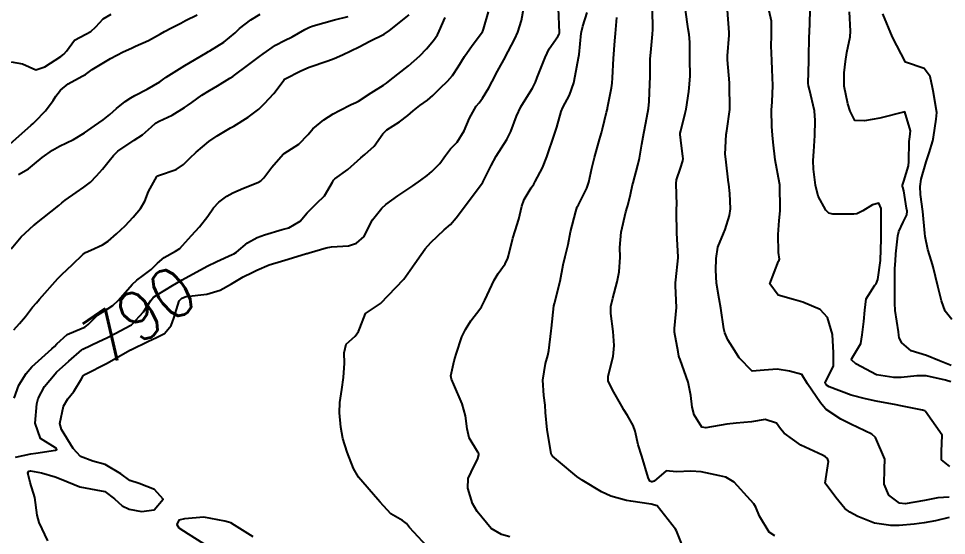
# Model space of a CAD drawing. Header units: metres. Extents: x 318500 to 325275, y 7408834 to 7428799.
# Drawn here: x 322029.2 to 322104, y 7422967.3 to 7423008.9 of the extents above; entities that cross this region are included whole.
import ezdxf
from ezdxf.enums import TextEntityAlignment as Align

# ---------------------------------------------------------------- set-up
doc = ezdxf.new("R2010")
doc.units = ezdxf.units.M
doc.header["$MEASUREMENT"] = 0
for name, color, linetype in [('Cotas', 45, 'Continuous'), ('Curvas de Nivel 1m', 11, 'Continuous'), ('Curvas de Nivel 5m', 15, 'Continuous'), ('Vias Primárias', 230, 'Continuous')]:
    doc.layers.add(name, color=color, linetype=linetype)
doc.styles.add('Style-STANDARD', font='STANDARD.shx')

msp = doc.modelspace()

# ---------------------------------------------------------------- linework, layer by layer
at = {"layer": 'Curvas de Nivel 1m', "flags": 128}
for points, elevation in [([(322031.597, 7422966.839), (322030.893, 7422968.319), (322030.756, 7422968.921), (322030.565, 7422970.324), (322030.188, 7422971.545), (322029.986, 7422972.333), (322030.075, 7422972.458), (322030.202, 7422972.48), (322031.1, 7422972.317), (322032.196, 7422972.001), (322032.684, 7422971.804), (322034.184, 7422971.206), (322035.48, 7422970.961), (322036.179, 7422970.822), (322036.97, 7422970.238), (322037.589, 7422969.654), (322038.162, 7422969.4), (322039.15, 7422969.22), (322040.161, 7422969.336), (322040.878, 7422970.189), (322040.182, 7422970.97), (322038.949, 7422971.452), (322038.192, 7422971.717), (322037.469, 7422972.231), (322036.211, 7422972.999), (322035.221, 7422973.259), (322034.221, 7422973.65), (322033.63, 7422974.286), (322032.716, 7422975.824), (322032.564, 7422976.297), (322032.869, 7422977.696), (322033.208, 7422978.291), (322033.692, 7422978.883), (322034.304, 7422979.902), (322034.443, 7422980.142), (322034.642, 7422980.275), (322036.319, 7422981.144), (322038.25, 7422982.221), (322038.304, 7422982.246), (322038.331, 7422982.262), (322039.644, 7422982.903), (322040.345, 7422983.224), (322040.991, 7422983.55), (322041.521, 7422984.183), (322041.758, 7422984.79), (322042.17, 7422986.173), (322042.392, 7422986.396), (322042.748, 7422986.519), (322044.396, 7422986.717), (322045.489, 7422987.039), (322046.404, 7422987.549), (322047.338, 7422988.106), (322048.048, 7422988.463), (322048.418, 7422988.65), (322049.413, 7422989.087), (322050.43, 7422989.388), (322050.955, 7422989.532), (322052.439, 7422989.981), (322052.485, 7422989.993), (322052.658, 7422990.037), (322054.008, 7422990.455), (322054.448, 7422990.536), (322055.814, 7422990.625), (322056.453, 7422990.816), (322057.066, 7422991.369), (322057.379, 7422991.971), (322057.741, 7422992.703), (322058.487, 7422993.656), (322058.818, 7422993.955), (322059.79, 7422994.651), (322060.508, 7422995.129), (322060.985, 7422995.451), (322061.649, 7422995.913), (322062.154, 7422996.277), (322062.53, 7422996.591), (322063.176, 7422997.258), (322063.623, 7422997.889), (322064.026, 7422998.415), (322064.561, 7422998.968), (322065.128, 7422999.872), (322065.543, 7423000.908), (322066.105, 7423001.857), (322066.329, 7423002.129), (322066.61, 7423002.513), (322067.117, 7423003.351), (322067.375, 7423003.843), (322067.804, 7423004.673), (322068.443, 7423005.832), (322068.513, 7423005.971), (322068.657, 7423006.264), (322069.199, 7423007.295), (322069.445, 7423007.819), (322069.751, 7423008.757), (322069.936, 7423009.812)], 791), ([(322062.128, 7422966.408), (322060.733, 7422967.921), (322060.477, 7422968.249), (322060.156, 7422968.489), (322059.23, 7422969.014), (322058.356, 7422969.957), (322058.173, 7422970.185), (322056.629, 7422971.976), (322056.21, 7422972.678), (322055.697, 7422973.988), (322055.347, 7422975.099), (322055.19, 7422975.996), (322055.096, 7422977.169), (322055.123, 7422977.997), (322055.265, 7422979.026), (322055.409, 7422979.994), (322055.493, 7422981.163), (322055.461, 7422981.993), (322055.631, 7422982.701), (322056.35, 7422983.346), (322056.63, 7422983.703), (322056.716, 7422983.976), (322057.18, 7422985.17), (322058.39, 7422985.96), (322060.271, 7422987.932), (322060.334, 7422988.008), (322060.413, 7422988.125), (322061.157, 7422989.191), (322061.658, 7422989.912), (322061.984, 7422990.37), (322062.455, 7422990.874), (322062.973, 7422991.384), (322063.516, 7422991.89), (322064.02, 7422992.339), (322064.48, 7422992.867), (322065.224, 7422993.869), (322065.779, 7422994.583), (322066.516, 7422995.579), (322066.622, 7422995.744), (322066.678, 7422995.848), (322067.293, 7422997.085), (322067.708, 7422997.833), (322068.563, 7422999.175), (322068.891, 7422999.825), (322069.346, 7423001.061), (322069.692, 7423001.814), (322070.038, 7423002.38), (322070.623, 7423003.32), (322070.794, 7423003.631), (322070.863, 7423003.797), (322071.001, 7423004.162), (322071.636, 7423005.785), (322071.968, 7423006.473), (322072.676, 7423007.49), (322072.78, 7423007.667), (322072.795, 7423007.769), (322072.729, 7423009.75)], 792), ([(322028.639, 7422990.357), (322029.465, 7422991.335), (322030.469, 7422992.275), (322030.499, 7422992.3), (322030.544, 7422992.329), (322032.486, 7422993.861), (322032.717, 7422994.069), (322032.988, 7422994.295), (322033.872, 7422994.913), (322034.506, 7422995.329), (322035.034, 7422995.75), (322035.524, 7422996.265), (322035.994, 7422996.792), (322036.538, 7422997.461), (322036.892, 7422997.897), (322037.251, 7422998.239), (322038.559, 7422999.129), (322039.216, 7422999.561), (322039.937, 7423000.206), (322040.285, 7423000.493), (322040.577, 7423000.649), (322041.617, 7423001.152), (322042.594, 7423001.754), (322042.843, 7423001.92), (322043.184, 7423002.161), (322044.005, 7423002.753), (322044.615, 7423003.132), (322045.252, 7423003.502), (322046.257, 7423004.124), (322046.492, 7423004.261), (322046.632, 7423004.353), (322047.679, 7423005.143), (322048.648, 7423005.872), (322048.937, 7423006.086), (322049.947, 7423006.784), (322050.667, 7423007.164), (322051.265, 7423007.46), (322052.309, 7423008.044), (322052.552, 7423008.171), (322052.683, 7423008.223), (322052.976, 7423008.327), (322054.692, 7423008.833), (322055.794, 7423009.091)], 787), ([(322028.641, 7423005.426), (322029.562, 7423005.269), (322030.635, 7423004.793), (322031.355, 7423005.037), (322032.646, 7423005.87), (322032.896, 7423006.049), (322033.096, 7423006.296), (322033.758, 7423007.194), (322034.671, 7423007.668), (322035.078, 7423007.87), (322035.458, 7423008.268), (322036.045, 7423008.904), (322036.695, 7423009.268)], 784), ([(322028.863, 7422983.842), (322029.32, 7422984.346), (322029.797, 7422984.91), (322030.38, 7422985.659), (322030.683, 7422986.028), (322030.941, 7422986.322), (322032.407, 7422987.97), (322032.57, 7422988.137), (322032.737, 7422988.297), (322033.599, 7422989.111), (322034.434, 7422989.901), (322034.646, 7422990.067), (322035.06, 7422990.271), (322036.003, 7422990.701), (322036.451, 7422990.987), (322037.131, 7422991.569), (322037.838, 7422992.229), (322038.477, 7422992.92), (322039.076, 7422993.623), (322039.425, 7422994.211), (322039.719, 7422994.991), (322040.374, 7422996.201), (322040.462, 7422996.26), (322040.521, 7422996.28), (322041.948, 7422996.759), (322042.535, 7422997.157), (322043.039, 7422997.666), (322043.548, 7422998.155), (322044.559, 7422999.008), (322045.224, 7422999.473), (322046.319, 7423000.123), (322046.484, 7423000.209), (322046.572, 7423000.255), (322047.72, 7423000.966), (322048.593, 7423001.631), (322048.828, 7423001.855), (322049.05, 7423002.083), (322049.798, 7423002.887), (322050.629, 7423003.99), (322050.66, 7423004.03), (322050.702, 7423004.059), (322051.97, 7423004.713), (322052.64, 7423005.007), (322054.153, 7423005.525), (322054.647, 7423005.698), (322055.331, 7423006), (322056.66, 7423006.656), (322057.537, 7423007.101), (322058.676, 7423007.672), (322059.11, 7423007.954), (322060.699, 7423009.221)], 788), ([(322028.896, 7422978.351), (322029.261, 7422979.38), (322029.845, 7422980.337), (322030.315, 7422980.864), (322031.919, 7422982.306), (322032.134, 7422982.502), (322032.336, 7422982.725), (322033.168, 7422983.471), (322034.355, 7422983.979), (322034.572, 7422984.062), (322034.856, 7422984.273), (322035.607, 7422985.026), (322036.379, 7422985.511), (322036.826, 7422985.8), (322037.293, 7422986.236), (322038.403, 7422987.506), (322038.769, 7422987.854), (322039.27, 7422988.211), (322039.911, 7422988.712), (322040.425, 7422989.227), (322040.958, 7422989.667), (322041.88, 7422990.178), (322042.225, 7422990.391), (322042.447, 7422990.628), (322043.166, 7422991.453), (322043.808, 7422992.15), (322044.479, 7422993.012), (322044.942, 7422993.679), (322045.37, 7422994.131), (322046.019, 7422994.603), (322046.501, 7422994.874), (322047.357, 7422995.258), (322048.514, 7422995.706), (322048.759, 7422995.844), (322048.985, 7422996.083), (322049.643, 7422996.963), (322050.549, 7422998), (322050.585, 7422998.024), (322050.643, 7422998.059), (322051.806, 7422998.799), (322052.566, 7422999.591), (322052.949, 7423000.034), (322053.835, 7423000.767), (322054.588, 7423001.241), (322055.08, 7423001.515), (322056.014, 7423001.989), (322056.412, 7423002.173), (322056.605, 7423002.281), (322057.64, 7423002.945), (322058.624, 7423003.56), (322058.861, 7423003.722), (322059.167, 7423003.952), (322060.642, 7423005.117), (322061.554, 7423005.916), (322062.096, 7423006.471), (322062.669, 7423007.158), (322062.969, 7423007.612), (322063.108, 7423007.904), (322063.585, 7423009.008)], 789), ([(322029.244, 7422996.349), (322030.049, 7422996.816), (322030.533, 7422997.211), (322031.138, 7422997.725), (322031.982, 7422998.309), (322032.553, 7422998.64), (322033.66, 7422999.188), (322034.564, 7422999.708), (322035.37, 7423000.268), (322036.064, 7423000.771), (322036.584, 7423001.197), (322037.144, 7423001.689), (322037.829, 7423002.232), (322038.283, 7423002.547), (322038.608, 7423002.729), (322039.595, 7423003.231), (322040.624, 7423003.817), (322040.846, 7423003.978), (322041.139, 7423004.192), (322042.64, 7423005.14), (322044.335, 7423006.145), (322044.531, 7423006.262), (322044.653, 7423006.331), (322045.77, 7423007.023), (322046.675, 7423007.773), (322046.852, 7423007.942), (322047.038, 7423008.115), (322047.959, 7423008.833), (322048.698, 7423009.273)], 786), ([(322068.794, 7422967.159), (322068.143, 7422967.35), (322067.313, 7422967.833), (322066.17, 7422969.198), (322065.796, 7422969.856), (322065.415, 7422971.084), (322065.46, 7422971.861), (322065.692, 7422972.373), (322066.225, 7422973.484), (322066.317, 7422973.761), (322066.313, 7422973.849), (322066.29, 7422973.908), (322066.231, 7422973.997), (322065.537, 7422975.154), (322065.374, 7422975.863), (322065.224, 7422976.907), (322064.972, 7422977.87), (322064.304, 7422979.448), (322064.096, 7422979.882), (322064.055, 7422980.14), (322064.325, 7422981.333), (322064.478, 7422981.878), (322064.951, 7422983.271), (322065.222, 7422983.867), (322065.663, 7422984.569), (322066.385, 7422985.518), (322066.531, 7422985.705), (322066.611, 7422985.847), (322066.779, 7422986.229), (322067.535, 7422987.833), (322067.874, 7422988.373), (322068.43, 7422989.174), (322068.641, 7422989.614), (322068.7, 7422989.817), (322069.038, 7422991.238), (322069.226, 7422991.812), (322069.522, 7422992.767), (322069.766, 7422993.807), (322069.966, 7422994.337), (322070.512, 7422995.275), (322070.722, 7422995.592), (322070.854, 7422995.795), (322071.432, 7422996.891), (322071.782, 7422997.782), (322072.393, 7422999.597), (322072.461, 7422999.772), (322072.49, 7422999.852), (322072.576, 7423000.177), (322072.926, 7423001.436), (322073.078, 7423001.765), (322073.613, 7423002.762), (322073.959, 7423003.757), (322074.074, 7423004.317), (322074.345, 7423005.753), (322074.385, 7423006.022), (322074.55, 7423007.751), (322074.567, 7423007.865), (322074.688, 7423008.311), (322075.029, 7423009.421)], 793), ([(322083.037, 7422965.626), (322082.281, 7422967.505), (322082.227, 7422967.639), (322082.152, 7422967.783), (322080.667, 7422969.655), (322080.181, 7422969.792), (322078.539, 7422970.04), (322078.184, 7422970.103), (322076.923, 7422970.445), (322076.191, 7422970.792), (322074.624, 7422971.736), (322074.204, 7422972.021), (322072.732, 7422973.253), (322072.228, 7422973.665), (322072.158, 7422973.771), (322072.123, 7422973.88), (322071.797, 7422975.777), (322071.68, 7422977.185), (322071.64, 7422977.78), (322071.528, 7422978.545), (322071.458, 7422979.783), (322071.683, 7422981.139), (322071.863, 7422981.777), (322071.944, 7422982.168), (322072.125, 7422983.774), (322072.147, 7422983.99), (322072.352, 7422985.771), (322072.392, 7422985.96), (322072.849, 7422987.763), (322073.11, 7422989.08), (322073.264, 7422989.758), (322073.488, 7422990.721), (322073.692, 7422991.752), (322074.109, 7422993.377), (322074.237, 7422993.753), (322074.321, 7422993.923), (322074.497, 7422994.241), (322075.002, 7422995.254), (322075.164, 7422995.74), (322075.409, 7422996.865), (322075.616, 7422997.734), (322076.015, 7422999.179), (322076.183, 7422999.726), (322076.273, 7423000.026), (322076.595, 7423001.372), (322076.657, 7423001.661), (322076.67, 7423001.719), (322076.994, 7423003.345), (322077.035, 7423003.714), (322077.058, 7423004.137), (322077.14, 7423005.713), (322077.26, 7423007.122), (322077.319, 7423007.71), (322077.407, 7423009.002)], 794), ([(322104.171, 7422968.72), (322103.073, 7422968.454), (322102.164, 7422968.3), (322101.356, 7422968.188), (322100.16, 7422968.085), (322099.492, 7422968.078), (322098.162, 7422968.257), (322096.813, 7422968.801), (322096.175, 7422969.14), (322095.773, 7422969.456), (322095.057, 7422970.336), (322094.2, 7422971.48), (322094.468, 7422973.235), (322094.389, 7422973.478), (322094.232, 7422973.615), (322093.982, 7422973.736), (322092.246, 7422974.547), (322090.882, 7422975.524), (322090.598, 7422975.861), (322090.268, 7422976.334), (322089.352, 7422976.625), (322088.269, 7422976.442), (322087.028, 7422976.333), (322086.266, 7422976.232), (322084.594, 7422975.937), (322084.264, 7422976.01), (322083.641, 7422976.987), (322083.486, 7422977.622), (322083.378, 7422978.54), (322083.158, 7422979.627), (322082.525, 7422981.449), (322082.443, 7422981.638), (322082.42, 7422981.718), (322082.344, 7422982.069), (322082.063, 7422983.643), (322082.06, 7422983.949), (322082.23, 7422985.642), (322082.15, 7422987.386), (322082.149, 7422987.644), (322082.173, 7422987.884), (322082.35, 7422989.641), (322082.352, 7422989.73), (322082.243, 7422991.643), (322082.227, 7422993.383), (322082.236, 7422993.644), (322082.239, 7422993.898), (322082.199, 7422995.645), (322082.236, 7422995.932), (322082.538, 7422996.868), (322082.733, 7422997.451), (322082.75, 7422997.637), (322082.732, 7422997.817), (322082.565, 7422999.117), (322082.511, 7422999.582), (322082.512, 7422999.641), (322082.523, 7422999.688), (322082.574, 7422999.886), (322082.93, 7423001.3), (322082.998, 7423001.634), (322083.21, 7423003.042), (322083.277, 7423003.63), (322083.311, 7423004.304), (322083.29, 7423005.63), (322083.285, 7423007.016), (322083.245, 7423007.632), (322083.154, 7423008.1), (322082.953, 7423009.636)], 796), ([(322104.19, 7422970.368), (322103.253, 7422970.296), (322102.187, 7422970.088), (322100.626, 7422969.835), (322100.185, 7422969.89), (322099.307, 7422970.529), (322098.955, 7422971.419), (322098.979, 7422972.658), (322099.003, 7422973.418), (322098.256, 7422975.164), (322097.945, 7422975.433), (322096.268, 7422976.246), (322095.455, 7422976.645), (322094.28, 7422977.433), (322094.253, 7422977.454), (322094.212, 7422977.481), (322093.812, 7422977.962), (322092.76, 7422979.503), (322092.321, 7422980.235), (322091.33, 7422980.515), (322090.327, 7422980.673), (322089.289, 7422980.582), (322088.324, 7422980.51), (322087.265, 7422981.576), (322086.909, 7422982.145), (322086.354, 7422983.032), (322086.102, 7422983.593), (322086.033, 7422983.925), (322085.786, 7422985.596), (322085.646, 7422986.349), (322085.433, 7422987.6), (322085.385, 7422988.641), (322085.407, 7422989.6), (322085.54, 7422990.513), (322085.994, 7422991.595), (322086.138, 7422991.928), (322086.485, 7422993.066), (322086.564, 7422993.589), (322086.509, 7422994.834), (322086.43, 7422995.591), (322086.419, 7422995.693), (322086.196, 7422997.594), (322086.139, 7422998.009), (322086.23, 7422999.593), (322086.283, 7422999.885), (322086.509, 7423001.591), (322086.511, 7423001.681), (322086.486, 7423003.591), (322086.477, 7423003.746), (322086.317, 7423005.593), (322086.326, 7423005.922), (322086.473, 7423007.592), (322086.466, 7423007.809), (322086.322, 7423009.594)], 797), ([(322104.222, 7422972.839), (322103.557, 7422973.357), (322103.567, 7422974.03), (322103.607, 7422975.357), (322102.279, 7422977.272), (322102.221, 7422977.312), (322102.041, 7422977.374), (322100.285, 7422977.73), (322099.899, 7422977.792), (322098.29, 7422978.099), (322097.45, 7422978.281), (322096.297, 7422978.59), (322094.522, 7422979.262), (322094.308, 7422979.376), (322094.218, 7422979.481), (322094.198, 7422979.595), (322094.315, 7422979.838), (322094.851, 7422980.954), (322094.874, 7422981.472), (322094.865, 7422981.992), (322094.794, 7422983.473), (322094.38, 7422984.842), (322093.8, 7422985.489), (322092.398, 7422986.074), (322091.633, 7422986.286), (322090.407, 7422986.631), (322089.734, 7422987.54), (322090.438, 7422989.366), (322090.5, 7422989.468), (322090.507, 7422989.529), (322090.448, 7422990.08), (322090.399, 7422991.531), (322090.481, 7422992.657), (322090.575, 7422993.443), (322090.577, 7422993.529), (322090.552, 7422995.497), (322090.547, 7422995.53), (322090.522, 7422995.663), (322090.163, 7422997.536), (322090, 7422998.974), (322089.951, 7422999.539), (322089.901, 7423000.219), (322089.883, 7423001.541), (322089.931, 7423002.219), (322089.976, 7423003.54), (322089.928, 7423004.826), (322089.895, 7423005.541), (322089.852, 7423006.726), (322089.875, 7423007.542), (322089.875, 7423008.719), (322089.696, 7423009.545)], 798), ([(322104.314, 7422979.649), (322103.894, 7422979.777), (322102.321, 7422980.126), (322101.574, 7422980.129), (322100.319, 7422980.011), (322099.717, 7422980.011), (322098.322, 7422980.215), (322096.672, 7422981.109), (322096.339, 7422981.393), (322096.325, 7422981.45), (322096.341, 7422981.536), (322097.052, 7422982.744), (322097.181, 7422983.442), (322097.306, 7422984.511), (322097.383, 7422985.44), (322097.501, 7422986.342), (322098.19, 7422987.432), (322098.305, 7422987.547), (322098.425, 7422987.905), (322098.636, 7422989.427), (322098.711, 7422991.182), (322098.706, 7422991.426), (322098.701, 7422993.223), (322098.709, 7422993.427), (322098.698, 7422993.623), (322098.506, 7422994.058), (322098.015, 7422993.925), (322097.239, 7422993.443), (322096.749, 7422993.195), (322096.496, 7422993.166), (322094.815, 7422993.156), (322094.497, 7422993.256), (322094.248, 7422993.484), (322093.624, 7422994.606), (322093.417, 7422995.497), (322093.253, 7422996.785), (322093.22, 7422997.5), (322093.277, 7422998.219), (322093.363, 7422999.498), (322093.38, 7423000.707), (322093.321, 7423001.499), (322092.932, 7423003.199), (322092.856, 7423003.507), (322092.835, 7423003.71), (322092.874, 7423005.507), (322092.881, 7423005.734), (322092.915, 7423007.506), (322092.923, 7423007.745), (322092.997, 7423009.506)], 799), ([(322104.38, 7422984.676), (322103.868, 7422985.355), (322103.571, 7422986.19), (322103.252, 7422987.362), (322102.892, 7422988.909), (322102.765, 7422989.367), (322102.454, 7422990.309), (322102.232, 7422991.374), (322102.211, 7422991.637), (322102.045, 7422993.377), (322101.869, 7422994.735), (322101.84, 7422995.38), (322101.935, 7422995.973), (322102.327, 7422997.373), (322102.374, 7422997.551), (322102.561, 7422998.103), (322102.867, 7422999.076), (322102.915, 7422999.367), (322103.141, 7423000.818), (322103.173, 7423001.364), (322102.894, 7423003.099), (322102.841, 7423003.368), (322102.639, 7423004.259), (322102.168, 7423004.9), (322100.65, 7423005.4), (322099.625, 7423007.416), (322098.833, 7423009.303)], 801), ([(322048.136, 7422967.163), (322046.623, 7422968.113), (322046.334, 7422968.3), (322046.152, 7422968.354), (322045.854, 7422968.422), (322044.156, 7422968.738), (322042.619, 7422968.627), (322042.153, 7422968.502), (322041.992, 7422968.172), (322042.146, 7422967.896), (322042.889, 7422967.409), (322044.128, 7422966.642)], 791)]:
    msp.add_lwpolyline(points, dxfattribs=dict(at, elevation=elevation))
at = {"layer": 'Curvas de Nivel 5m', "flags": 128}
for points, elevation in [([(322090.146, 7422967.238), (322089.697, 7422967.537), (322088.9, 7422968.818), (322088.616, 7422969.553), (322088.445, 7422969.818), (322088.186, 7422970.11), (322086.858, 7422971.573), (322086.206, 7422971.969), (322085.723, 7422972.071), (322084.212, 7422972.404), (322083.39, 7422972.445), (322082.211, 7422972.402), (322081.389, 7422972.471), (322080.418, 7422971.658), (322080.254, 7422971.605), (322080.199, 7422971.604), (322080.156, 7422971.617), (322080.08, 7422971.662), (322079.934, 7422971.935), (322079.418, 7422973.672), (322079.142, 7422974.575), (322078.894, 7422975.68), (322078.724, 7422976.143), (322078.273, 7422976.951), (322077.989, 7422977.406), (322077.811, 7422977.697), (322077.169, 7422978.835), (322076.728, 7422979.714), (322076.714, 7422980.112), (322077.13, 7422981.708), (322077.212, 7422982.576), (322077.11, 7422983.709), (322076.932, 7422985.161), (322076.942, 7422985.712), (322077.087, 7422986.4), (322077.437, 7422987.705), (322077.603, 7422988.522), (322077.674, 7422989.701), (322077.673, 7422990.48), (322077.773, 7422991.7), (322078.154, 7422993.362), (322078.262, 7422993.693), (322078.316, 7422993.869), (322078.506, 7422994.748), (322078.683, 7422995.523), (322078.723, 7422995.688), (322079.116, 7422997.11), (322079.236, 7422997.683), (322079.44, 7422998.803), (322079.59, 7422999.68), (322079.746, 7423000.515), (322079.968, 7423001.676), (322080.03, 7423002.254), (322080.086, 7423003.675), (322080.096, 7423004.215), (322080.115, 7423005.675), (322080.148, 7423006.184), (322080.294, 7423007.674), (322080.31, 7423008.049), (322080.302, 7423009.674)], 795), ([(322028.555, 7422998.816), (322030.272, 7423000.334), (322030.423, 7423000.481), (322030.574, 7423000.62), (322031.424, 7423001.481), (322032.031, 7423002.309), (322032.246, 7423002.664), (322032.613, 7423003.167), (322033.244, 7423003.671), (322034.361, 7423004.283), (322034.539, 7423004.373), (322034.631, 7423004.429), (322035.171, 7423004.807), (322036.645, 7423005.711), (322037.655, 7423006.235), (322038.328, 7423006.551), (322038.657, 7423006.697), (322039.714, 7423007.16), (322040.672, 7423007.682), (322040.991, 7423007.88), (322041.567, 7423008.187), (322042.306, 7423008.556), (322042.689, 7423008.755), (322043.629, 7423009.223)], 785), ([(322028.986, 7422973.581), (322030.223, 7422973.859), (322030.644, 7422973.903), (322032.228, 7422974.152), (322032.333, 7422974.194), (322032.285, 7422974.299), (322032.23, 7422974.349), (322031.013, 7422975.093), (322030.588, 7422976.325), (322030.713, 7422977.883), (322030.83, 7422978.322), (322031.338, 7422979.271), (322032.181, 7422980.302), (322032.311, 7422980.427), (322033.292, 7422981.318), (322034.329, 7422982.229), (322034.408, 7422982.279), (322035.706, 7422982.893), (322036.344, 7422983.211), (322037.033, 7422983.556), (322038.284, 7422984.221), (322038.329, 7422984.252), (322038.361, 7422984.278), (322039.306, 7422985.281), (322039.909, 7422986.205), (322040.121, 7422986.475), (322040.395, 7422986.659), (322041.628, 7422987.408), (322042.407, 7422987.869), (322042.945, 7422988.162), (322043.888, 7422988.678), (322044.422, 7422988.972), (322045.206, 7422989.355), (322046.437, 7422989.903), (322046.585, 7422989.971), (322046.796, 7422990.115), (322047.688, 7422990.865), (322048.458, 7422991.293), (322049.045, 7422991.497), (322050.468, 7422991.92), (322050.58, 7422991.948), (322050.997, 7422992.055), (322051.91, 7422992.611), (322052.482, 7422993.276), (322053.225, 7422994.029), (322053.871, 7422994.648), (322054.516, 7422995.732), (322054.613, 7422995.915), (322054.706, 7422996.007), (322055.764, 7422996.759), (322056.542, 7422997.452), (322056.812, 7422997.712), (322057.138, 7422997.974), (322057.872, 7422998.651), (322058.567, 7422999.635), (322058.912, 7422999.955), (322059.925, 7423000.595), (322060.588, 7423001.12), (322061.02, 7423001.497), (322061.567, 7423001.915), (322062.169, 7423002.344), (322062.612, 7423002.724), (322063.192, 7423003.324), (322063.778, 7423003.889), (322064.18, 7423004.339), (322064.641, 7423005.022), (322065.158, 7423005.872), (322065.766, 7423006.761), (322066.595, 7423007.851), (322066.628, 7423007.904), (322066.683, 7423008.068), (322067.081, 7423009.47)], 790), ([(322104.334, 7422980.968), (322103.397, 7422981.359), (322102.344, 7422981.776), (322101.113, 7422982.154), (322100.354, 7422982.802), (322100.154, 7422983.199), (322100.116, 7422983.404), (322100.089, 7422983.68), (322099.821, 7422985.409), (322099.804, 7422986.003), (322099.802, 7422987.409), (322099.804, 7422988.78), (322099.846, 7422989.409), (322099.895, 7422989.962), (322100.048, 7422991.406), (322100.123, 7422991.757), (322100.487, 7422992.511), (322100.774, 7422993.118), (322100.789, 7422993.396), (322100.755, 7422993.648), (322100.516, 7422995.039), (322100.45, 7422995.332), (322100.43, 7422995.401), (322100.411, 7422995.512), (322100.526, 7422995.826), (322100.891, 7422997.049), (322100.935, 7422997.394), (322100.95, 7422999.019), (322101.004, 7422999.394), (322101.061, 7422999.869), (322100.6, 7423001.4), (322098.595, 7423000.885), (322097.356, 7423000.678), (322096.589, 7423000.723), (322096.199, 7423001.456), (322096.007, 7423002.061), (322095.713, 7423003.464), (322095.724, 7423004.547), (322095.822, 7423005.462), (322095.939, 7423006.182), (322096.212, 7423007.457), (322096.245, 7423007.898), (322096.147, 7423009.458)], 800)]:
    msp.add_lwpolyline(points, dxfattribs=dict(at, elevation=elevation))
at = {"layer": 'Vias Primárias'}
for points in [[(323715.644, 7420145.548, 0), (323709.04, 7420132.939)], [(323831.088, 7420001.787, 0), (323833.844, 7420008.443, 0.220888)]]:
    msp.add_lwpolyline(points, format="xyb", dxfattribs=at)

# ---------------------------------------------------------------- texts
at = {"layer": 'Cotas', "style": 'Style-STANDARD'}
msp.add_text('790', height=4, rotation=34.32695, dxfattribs=at).set_placement((322039.023, 7422985.054, 790), align=Align.MIDDLE_CENTER)

doc.saveas('drawing.dxf')
